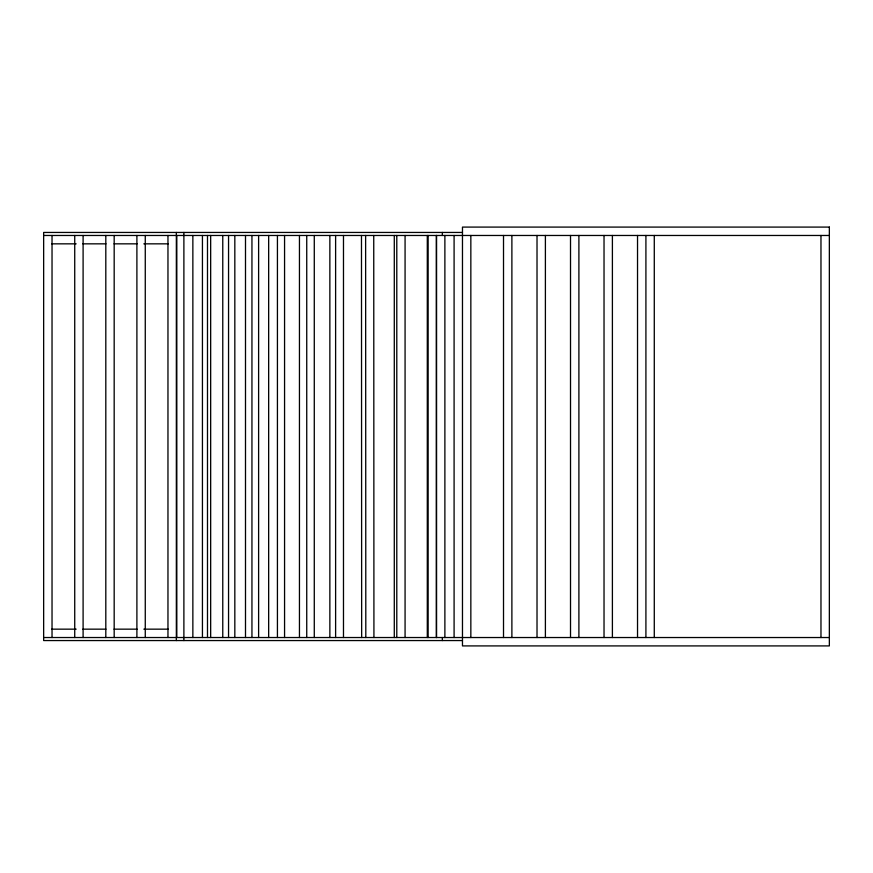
<?xml version="1.0" encoding="UTF-8"?>
<svg xmlns="http://www.w3.org/2000/svg" width="873" height="873" viewBox="0 0 873 873"><rect width="100%" height="100%" fill="white"/><g stroke="black" fill="none" stroke-linecap="round" stroke-linejoin="round"><path stroke-width="1.31" d="M207.49 637.53L207.49 235.47M462.472 232.447L43.65 232.447L43.65 640.553L462.472 640.553M43.65 235.47L829.35 235.47M51.78 243.84L76.147 243.84M82.913 243.84L105.939 243.84M114.057 243.84L137.083 243.84M143.849 243.84L168.227 243.84M51.78 629.16L76.147 629.16M82.913 629.16L105.939 629.16M114.057 629.16L137.083 629.16M143.849 629.16L168.227 629.16M43.65 637.53L829.35 637.53M373.742 235.47L373.928 637.53M365.623 235.47L365.809 637.53M361.477 235.47L361.662 637.53M820.969 235.47L820.969 637.53M654.281 235.47L654.281 637.53M645.911 235.47L645.911 637.53M637.53 235.47L637.53 637.53M612.399 235.47L612.399 637.53M604.029 235.47L604.029 637.53M578.897 235.47L578.897 637.53M570.516 235.47L570.516 637.53M545.396 235.47L545.396 637.53M537.015 235.47L537.015 637.53M511.884 235.47L511.884 637.53M503.514 235.47L503.514 637.53M470.842 235.47L470.842 637.53M454.091 235.47L454.091 637.53M444.881 235.47L444.881 637.53M442.36 232.447L442.36 235.47M442.36 637.53L442.36 640.553M436.5 235.47L436.5 637.53M436.413 235.47L436.413 637.53M428.141 235.47L428.141 637.53M427.301 235.47L427.301 637.53M405.072 235.47L405.072 637.53M396.789 235.47L396.789 637.53M394.29 235.47L394.29 637.53M343.482 235.47L343.482 637.53M335.614 235.47L335.614 637.53M329.863 235.47L329.863 637.53M314.28 235.47L314.28 637.53M306.739 235.47L306.739 637.53M299.45 235.47L299.45 637.53M284.565 235.47L284.565 637.53M277.428 235.47L277.428 637.53M268.666 235.47L268.666 637.53M258.615 235.47L258.615 637.53M251.948 235.47L251.948 637.53M245.499 235.47L245.499 637.53M234.826 235.47L234.826 637.53M228.551 235.47L228.551 637.53M222.768 235.47L222.768 637.53M210.666 235.47L210.666 637.53M202.438 235.47L202.438 637.53M192.857 235.47L192.857 637.53M183.887 232.447L183.887 640.553M176.815 235.47L176.815 637.53M176.346 232.447L176.346 640.553M167.965 235.47L167.965 637.53M145.267 235.47L145.267 637.53M136.897 235.47L136.897 637.53M114.177 235.47L114.177 637.53M105.808 235.47L105.808 637.53M83.099 235.47L83.099 637.53M74.729 235.47L74.729 637.53M52.031 235.47L52.031 637.53M829.35 227.089L462.472 227.089L462.472 645.911L829.35 645.911L829.35 227.089"/></g></svg>
